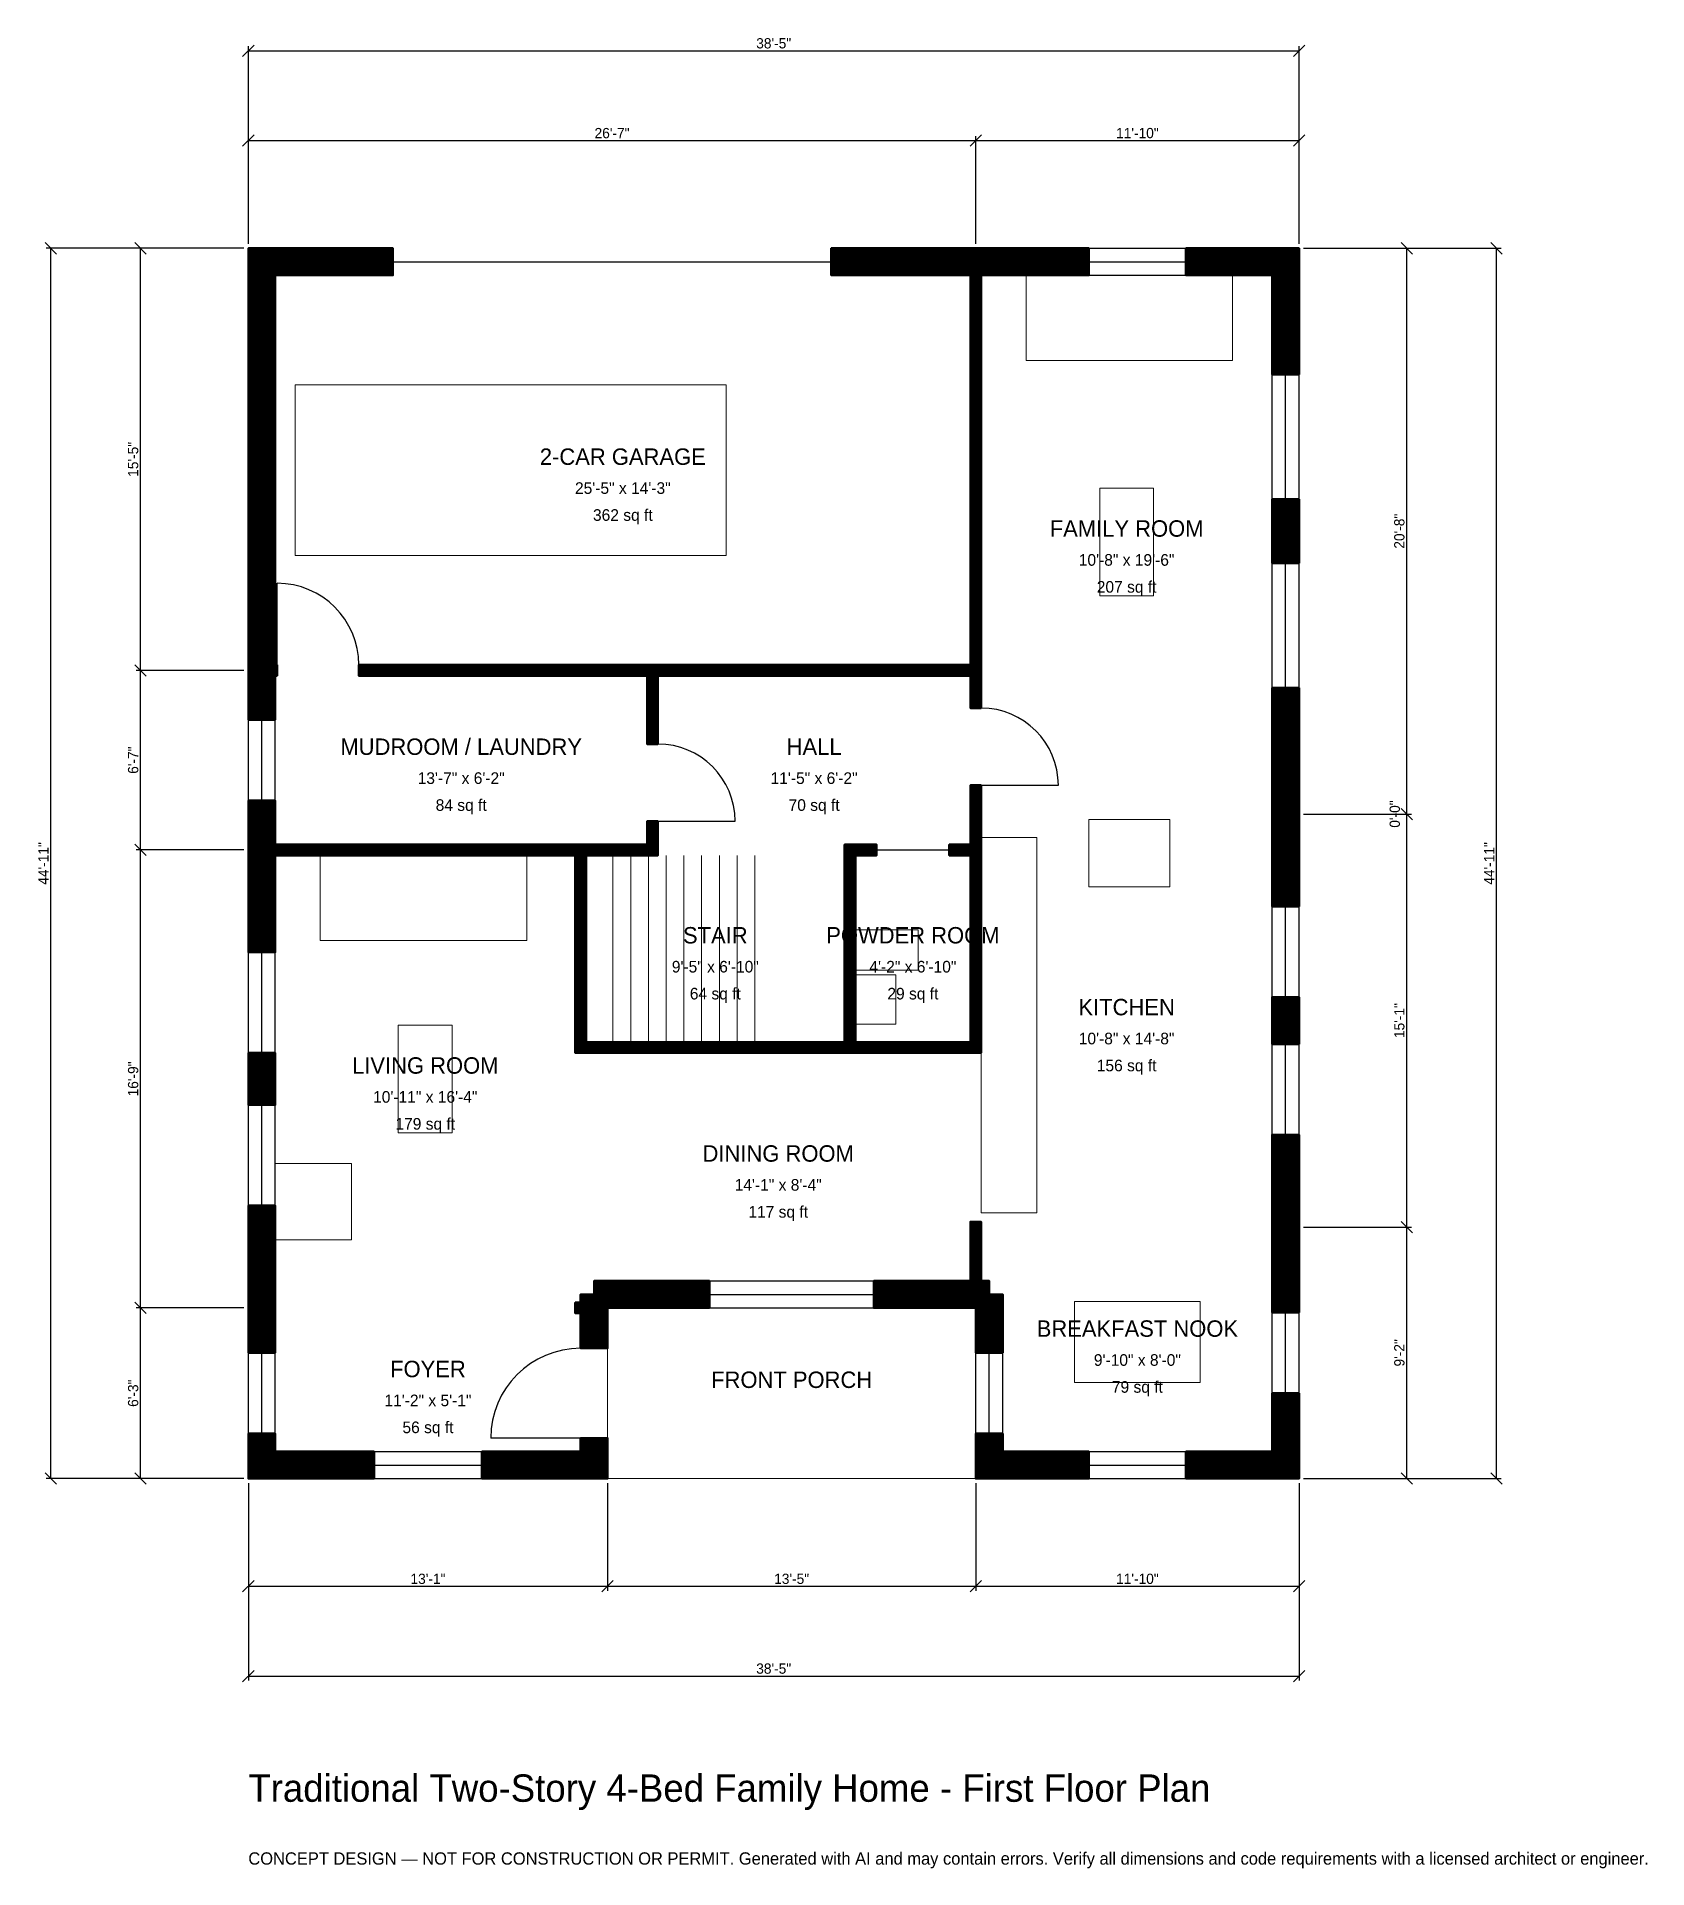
# Model space of a CAD drawing. Header units: inches. Extents: x -93 to 613, y -171 to 632.
import ezdxf
from ezdxf.enums import TextEntityAlignment as Align

# ---------------------------------------------------------------- set-up
doc = ezdxf.new("R2010")
doc.units = ezdxf.units.IN
doc.header["$MEASUREMENT"] = 0
doc.linetypes.add('DASHED', pattern=[0.6, 0.5, -0.1])
for name, color, linetype, lineweight in [('A-ANNO-DIMS', 1, 'Continuous', 13), ('A-ANNO-TEXT', 7, 'Continuous', 18), ('A-AREA-IDEN', 7, 'Continuous', 18), ('A-DOOR', 2, 'Continuous', 25), ('A-FLOR-FIXT', 9, 'Continuous', 13), ('A-FLOR-STRS', 3, 'Continuous', 18), ('A-FURN', 9, 'Continuous', 13), ('A-GLAZ', 4, 'Continuous', 25), ('A-SITE-PAVE', 8, 'Continuous', 13), ('A-WALL', 7, 'Continuous', 50), ('A-WALL-PATT', 8, 'Continuous', 13)]:
    doc.layers.add(name, color=color, linetype=linetype, lineweight=lineweight)
doc.dimstyles.new('PLAN', dxfattribs={"dimtxt": 4.5, "dimasz": 3, "dimexe": 2, "dimexo": 2, "dimgap": 1, "dimtad": 1, "dimdec": 0, "dimlunit": 4, "dimtsz": 2.5, "dimcen": 2.5, "dimclrd": 1, "dimclre": 1, "dimazin": 3, "dimtfac": 1, "dimtmove": 0, "dimatfit": 3})

msp = doc.modelspace()

# ---------------------------------------------------------------- hatches: boundary and pattern name
at = {"layer": 'A-WALL-PATT'}
h = msp.add_hatch(dxfattribs=at)
h.set_pattern_fill('ANSI31', color=8, scale=0.8)
h.paths.add_polyline_path([(102.3622, 0), (102.3622, 11.811), (145.6693, 11.811), (145.6693, 17.7165), (157.4803, 17.7165), (157.4803, 11.811), (157.4804, 11.811), (157.4804, 0), (157.4803, 0), (157.4803, 0), (157.4803, 0), (145.6693, 0), (145.6693, 0), (102.3622, 0)])
h.paths.add_polyline_path([(11.811, 0), (11.811, 0), (0, 0), (0, 0), (0, 0), (0, 11.811), (0, 11.811), (0, 19.685), (11.811, 19.685), (11.811, 11.811), (55.1181, 11.811), (55.1181, 0), (11.811, 0)])
h.paths.add_polyline_path([(0, 68.8976), (0, 80.7087), (0, 119.685), (11.811, 119.685), (11.811, 80.7087), (11.811, 68.8976), (11.811, 55.1181), (0, 55.1181), (0, 68.8976)])
h.paths.add_polyline_path([(0, 186.6142), (11.811, 186.6142), (11.811, 163.7795), (0, 163.7795), (0, 186.6142)])
h.paths.add_polyline_path([(0, 269.685), (0, 273.2283), (0, 273.2283), (0, 277.9528), (0, 277.9528), (0, 281.4961), (0, 297.2441), (11.811, 297.2441), (11.811, 281.4961), (11.811, 277.9528), (143.3071, 277.9528), (148.0315, 277.9528), (174.8031, 277.9528), (174.8031, 288.189), (179.5276, 288.189), (179.5276, 277.9528), (179.5276, 273.2283), (174.8031, 273.2283), (148.0315, 273.2283), (148.0315, 191.3386), (261.4173, 191.3386), (261.4173, 273.2283), (261.4173, 277.9528), (266.1417, 277.9528), (275.3937, 277.9528), (275.3937, 273.2283), (266.1417, 273.2283), (266.1417, 191.3386), (316.5354, 191.3386), (316.5354, 273.2283), (307.2835, 273.2283), (307.2835, 277.9528), (316.5354, 277.9528), (316.5354, 288.9764), (316.5354, 293.7008), (316.5354, 303.937), (321.2598, 303.937), (321.2598, 293.7008), (321.2598, 288.9764), (321.2598, 277.9528), (321.2598, 273.2283), (321.2598, 191.3386), (321.2598, 186.6142), (316.5354, 186.6142), (266.1417, 186.6142), (261.4173, 186.6142), (148.0315, 186.6142), (143.3071, 186.6142), (143.3071, 191.3386), (143.3071, 273.2283), (11.811, 273.2283), (11.811, 269.685), (11.811, 230.7087), (0, 230.7087), (0, 269.685)])
h.paths.add_polyline_path([(0, 348.4252), (0, 351.9685), (0, 351.9685), (0, 356.6929), (0, 356.6929), (0, 360.2362), (0, 527.5591), (0, 527.5591), (0, 539.3701), (0, 539.3701), (0, 539.3701), (11.811, 539.3701), (11.811, 539.3701), (63.3858, 539.3701), (63.3858, 527.5591), (11.811, 527.5591), (11.811, 360.2362), (11.811, 356.6929), (12.5984, 356.6929), (12.5984, 351.9685), (11.811, 351.9685), (11.811, 348.4252), (11.811, 332.6772), (0, 332.6772), (0, 348.4252)])
h.paths.add_polyline_path([(312.9921, 539.3701), (316.5354, 539.3701), (316.5354, 539.3701), (321.2598, 539.3701), (321.2598, 539.3701), (324.8031, 539.3701), (368.5039, 539.3701), (368.5039, 527.5591), (324.8031, 527.5591), (321.2598, 527.5591), (321.2598, 356.6929), (321.2598, 351.9685), (321.2598, 337.7953), (316.5354, 337.7953), (316.5354, 351.9685), (179.5276, 351.9685), (179.5276, 322.0472), (174.8031, 322.0472), (174.8031, 351.9685), (48.4252, 351.9685), (48.4252, 356.6929), (174.8031, 356.6929), (179.5276, 356.6929), (316.5354, 356.6929), (316.5354, 527.5591), (312.9921, 527.5591), (255.5118, 527.5591), (255.5118, 539.3701), (312.9921, 539.3701)])
h.paths.add_polyline_path([(448.8189, 539.3701), (448.8189, 539.3701), (460.6299, 539.3701), (460.6299, 539.3701), (460.63, 539.3701), (460.63, 527.5591), (460.6299, 527.5591), (460.6299, 484.0551), (448.8189, 484.0551), (448.8189, 527.5591), (411.0236, 527.5591), (411.0236, 539.3701), (448.8189, 539.3701)])
h.paths.add_polyline_path([(460.6299, 401.378), (448.8189, 401.378), (448.8189, 429.3307), (460.6299, 429.3307), (460.6299, 401.378)])
h.paths.add_polyline_path([(460.6299, 297.2441), (460.6299, 285.4331), (460.6299, 250.853), (448.8189, 250.853), (448.8189, 285.4331), (448.8189, 297.2441), (448.8189, 346.6535), (460.6299, 346.6535), (460.6299, 297.2441)])
h.paths.add_polyline_path([(460.6299, 190.4856), (448.8189, 190.4856), (448.8189, 211.0892), (460.6299, 211.0892), (460.6299, 190.4856)])
h.paths.add_polyline_path([(460.6299, 116.1417), (460.6299, 104.3307), (460.6299, 72.8346), (448.8189, 72.8346), (448.8189, 104.3307), (448.8189, 116.1417), (448.8189, 150.7218), (460.6299, 150.7218), (460.6299, 116.1417)])
h.paths.add_polyline_path([(460.6299, 11.811), (460.63, 11.811), (460.63, 0), (460.6299, 0), (460.6299, 0), (448.8189, 0), (448.8189, 0), (411.0236, 0), (411.0236, 11.811), (448.8189, 11.811), (448.8189, 37.4016), (460.6299, 37.4016), (460.6299, 11.811)])
h.paths.add_polyline_path([(330.7087, 0), (330.7087, 0), (318.8976, 0), (318.8976, 0), (318.8976, 0), (318.8976, 11.811), (318.8976, 11.811), (318.8976, 19.685), (330.7087, 19.685), (330.7087, 11.811), (368.5039, 11.811), (368.5039, 0), (330.7087, 0)])
h.paths.add_polyline_path([(318.8976, 72.4409), (318.8976, 72.4409), (318.8976, 74.8031), (316.5354, 74.8031), (316.5354, 74.8031), (274.2126, 74.8031), (274.2126, 86.6142), (316.5354, 86.6142), (316.5354, 112.5984), (321.2598, 112.5984), (321.2598, 86.6142), (324.8031, 86.6142), (324.8031, 80.7087), (330.7087, 80.7087), (330.7087, 55.1181), (318.8976, 55.1181), (318.8976, 72.4409)])
h.paths.add_polyline_path([(159.8425, 74.8031), (159.8425, 74.8031), (157.4804, 74.8031), (157.4804, 72.4409), (157.4803, 72.4409), (157.4803, 57.0866), (145.6693, 57.0866), (145.6693, 72.4409), (143.3071, 72.4409), (143.3071, 77.1654), (145.6693, 77.1654), (145.6693, 80.7087), (151.5748, 80.7087), (151.5748, 86.6142), (202.1654, 86.6142), (202.1654, 74.8031), (159.8425, 74.8031)])

# ---------------------------------------------------------------- linework, layer by layer
at = {"layer": 'A-DOOR', "linetype": 'DASHED'}
msp.add_line((63.3858, 533.4646), (255.5118, 533.4646), dxfattribs=at)
at = {"layer": 'A-DOOR'}
for p, q in [((12.5984, 356.6929), (12.5984, 392.5197)), ((321.2598, 303.937), (355.1181, 303.937)), ((179.5276, 288.189), (213.3858, 288.189)), ((275.3937, 275.5906), (307.2835, 275.5906)), ((145.6693, 17.7165), (106.2992, 17.7165))]:
    msp.add_line(p, q, dxfattribs=at)
for centre, radius, start, end in [((12.5984, 356.6929), 35.8268, 0, 90), ((321.2598, 303.937), 33.8583, 0, 90), ((179.5276, 288.189), 33.8583, 0, 90), ((145.6693, 17.7165), 39.3701, 90, 180)]:
    msp.add_arc(centre, radius, start, end, dxfattribs=at)
at = {"layer": 'A-FLOR-FIXT'}
for points in [[(321.2598, 116.5354), (345.6693, 116.5354), (345.6693, 281.1024), (321.2598, 281.1024)], [(266.1417, 222.8346), (293.7008, 222.8346), (293.7008, 240.5512), (266.1417, 240.5512)], [(266.1417, 199.2126), (283.8583, 199.2126), (283.8583, 220.8661), (266.1417, 220.8661)]]:
    msp.add_lwpolyline(points, close=True, dxfattribs=at)
at = {"layer": 'A-FLOR-STRS'}
for p, q in [((159.8425, 191.3386), (159.8425, 273.2283)), ((167.6181, 191.3386), (167.6181, 273.2283)), ((175.3937, 191.3386), (175.3937, 273.2283)), ((183.1693, 191.3386), (183.1693, 273.2283)), ((190.9449, 191.3386), (190.9449, 273.2283)), ((198.7205, 191.3386), (198.7205, 273.2283)), ((206.4961, 191.3386), (206.4961, 273.2283)), ((214.2717, 191.3386), (214.2717, 273.2283)), ((222.0472, 191.3386), (222.0472, 273.2283))]:
    msp.add_line(p, q, dxfattribs=at)
at = {"layer": 'A-FURN'}
for points in [[(340.9449, 490.1575), (431.4961, 490.1575), (431.4961, 527.5591), (340.9449, 527.5591)], [(20.4724, 404.7244), (209.4488, 404.7244), (209.4488, 479.5276), (20.4724, 479.5276)], [(373.2283, 387.0079), (396.8504, 387.0079), (396.8504, 434.252), (373.2283, 434.252)], [(368.5039, 259.4488), (403.937, 259.4488), (403.937, 288.9764), (368.5039, 288.9764)], [(31.4961, 235.8268), (122.0472, 235.8268), (122.0472, 273.2283), (31.4961, 273.2283)], [(65.748, 151.5748), (89.3701, 151.5748), (89.3701, 198.8189), (65.748, 198.8189)], [(11.811, 104.7244), (45.2756, 104.7244), (45.2756, 138.189), (11.811, 138.189)], [(362.2047, 42.126), (417.3228, 42.126), (417.3228, 77.5591), (362.2047, 77.5591)]]:
    msp.add_lwpolyline(points, close=True, dxfattribs=at)
at = {"layer": 'A-GLAZ'}
for p, q in [((368.5039, 539.3701), (411.0236, 539.3701)), ((368.5039, 533.4646), (411.0236, 533.4646)), ((368.5039, 527.5591), (411.0236, 527.5591)), ((448.8189, 429.3307), (448.8189, 484.0551)), ((454.7244, 429.3307), (454.7244, 484.0551)), ((460.6299, 429.3307), (460.6299, 484.0551)), ((448.8189, 346.6535), (448.8189, 401.378)), ((454.7244, 346.6535), (454.7244, 401.378)), ((460.6299, 346.6535), (460.6299, 401.378)), ((0, 297.2441), (0, 332.6772)), ((5.9055, 297.2441), (5.9055, 332.6772)), ((11.811, 297.2441), (11.811, 332.6772)), ((448.8189, 211.0892), (448.8189, 250.853)), ((454.7244, 211.0892), (454.7244, 250.853)), ((460.6299, 211.0892), (460.6299, 250.853)), ((0, 186.6142), (0, 230.7087)), ((5.9055, 186.6142), (5.9055, 230.7087)), ((11.811, 186.6142), (11.811, 230.7087)), ((448.8189, 150.7218), (448.8189, 190.4856)), ((454.7244, 150.7218), (454.7244, 190.4856)), ((460.6299, 150.7218), (460.6299, 190.4856)), ((0, 119.685), (0, 163.7795)), ((5.9055, 119.685), (5.9055, 163.7795)), ((11.811, 119.685), (11.811, 163.7795)), ((202.1654, 86.6142), (274.2126, 86.6142)), ((202.1654, 80.7087), (274.2126, 80.7087)), ((202.1654, 74.8031), (274.2126, 74.8031)), ((448.8189, 37.4016), (448.8189, 72.8346)), ((454.7244, 37.4016), (454.7244, 72.8346)), ((460.6299, 37.4016), (460.6299, 72.8346)), ((0, 19.685), (0, 55.1181)), ((5.9055, 19.685), (5.9055, 55.1181)), ((11.811, 19.685), (11.811, 55.1181)), ((318.8976, 19.685), (318.8976, 55.1181)), ((324.8031, 19.685), (324.8031, 55.1181)), ((330.7087, 19.685), (330.7087, 55.1181)), ((55.1181, 11.811), (102.3622, 11.811)), ((368.5039, 11.811), (411.0236, 11.811)), ((55.1181, 5.9055), (102.3622, 5.9055)), ((55.1181, 0), (102.3622, 0)), ((368.5039, 5.9055), (411.0236, 5.9055)), ((368.5039, 0), (411.0236, 0))]:
    msp.add_line(p, q, dxfattribs=at)
at = {"layer": 'A-SITE-PAVE', "linetype": 'DASHED'}
msp.add_lwpolyline([(157.4803, 0), (318.8976, 0), (318.8976, 74.8031), (157.4803, 74.8031)], close=True, dxfattribs=at)
at = {"layer": 'A-WALL'}
for points in [[(0, 348.4252), (0, 351.9685), (0, 351.9685), (0, 356.6929), (0, 356.6929), (0, 360.2362), (0, 527.5591), (0, 527.5591), (0, 539.3701), (0, 539.3701), (0, 539.3701), (11.811, 539.3701), (11.811, 539.3701), (63.3858, 539.3701), (63.3858, 527.5591), (11.811, 527.5591), (11.811, 360.2362), (11.811, 356.6929), (12.5984, 356.6929), (12.5984, 351.9685), (11.811, 351.9685), (11.811, 348.4252), (11.811, 332.6772), (0, 332.6772), (0, 348.4252)], [(312.9921, 539.3701), (316.5354, 539.3701), (316.5354, 539.3701), (321.2598, 539.3701), (321.2598, 539.3701), (324.8031, 539.3701), (368.5039, 539.3701), (368.5039, 527.5591), (324.8031, 527.5591), (321.2598, 527.5591), (321.2598, 356.6929), (321.2598, 351.9685), (321.2598, 337.7953), (316.5354, 337.7953), (316.5354, 351.9685), (179.5276, 351.9685), (179.5276, 322.0472), (174.8031, 322.0472), (174.8031, 351.9685), (48.4252, 351.9685), (48.4252, 356.6929), (174.8031, 356.6929), (179.5276, 356.6929), (316.5354, 356.6929), (316.5354, 527.5591), (312.9921, 527.5591), (255.5118, 527.5591), (255.5118, 539.3701), (312.9921, 539.3701)], [(448.8189, 539.3701), (448.8189, 539.3701), (460.6299, 539.3701), (460.6299, 539.3701), (460.63, 539.3701), (460.63, 527.5591), (460.6299, 527.5591), (460.6299, 484.0551), (448.8189, 484.0551), (448.8189, 527.5591), (411.0236, 527.5591), (411.0236, 539.3701), (448.8189, 539.3701)], [(460.6299, 401.378), (448.8189, 401.378), (448.8189, 429.3307), (460.6299, 429.3307), (460.6299, 401.378)], [(460.6299, 297.2441), (460.6299, 285.4331), (460.6299, 250.853), (448.8189, 250.853), (448.8189, 285.4331), (448.8189, 297.2441), (448.8189, 346.6535), (460.6299, 346.6535), (460.6299, 297.2441)], [(0, 269.685), (0, 273.2283), (0, 273.2283), (0, 277.9528), (0, 277.9528), (0, 281.4961), (0, 297.2441), (11.811, 297.2441), (11.811, 281.4961), (11.811, 277.9528), (143.3071, 277.9528), (148.0315, 277.9528), (174.8031, 277.9528), (174.8031, 288.189), (179.5276, 288.189), (179.5276, 277.9528), (179.5276, 273.2283), (174.8031, 273.2283), (148.0315, 273.2283), (148.0315, 191.3386), (261.4173, 191.3386), (261.4173, 273.2283), (261.4173, 277.9528), (266.1417, 277.9528), (275.3937, 277.9528), (275.3937, 273.2283), (266.1417, 273.2283), (266.1417, 191.3386), (316.5354, 191.3386), (316.5354, 273.2283), (307.2835, 273.2283), (307.2835, 277.9528), (316.5354, 277.9528), (316.5354, 288.9764), (316.5354, 293.7008), (316.5354, 303.937), (321.2598, 303.937), (321.2598, 293.7008), (321.2598, 288.9764), (321.2598, 277.9528), (321.2598, 273.2283), (321.2598, 191.3386), (321.2598, 186.6142), (316.5354, 186.6142), (266.1417, 186.6142), (261.4173, 186.6142), (148.0315, 186.6142), (143.3071, 186.6142), (143.3071, 191.3386), (143.3071, 273.2283), (11.811, 273.2283), (11.811, 269.685), (11.811, 230.7087), (0, 230.7087), (0, 269.685)], [(460.6299, 190.4856), (448.8189, 190.4856), (448.8189, 211.0892), (460.6299, 211.0892), (460.6299, 190.4856)], [(0, 186.6142), (11.811, 186.6142), (11.811, 163.7795), (0, 163.7795), (0, 186.6142)], [(460.6299, 116.1417), (460.6299, 104.3307), (460.6299, 72.8346), (448.8189, 72.8346), (448.8189, 104.3307), (448.8189, 116.1417), (448.8189, 150.7218), (460.6299, 150.7218), (460.6299, 116.1417)], [(0, 68.8976), (0, 80.7087), (0, 119.685), (11.811, 119.685), (11.811, 80.7087), (11.811, 68.8976), (11.811, 55.1181), (0, 55.1181), (0, 68.8976)], [(318.8976, 72.4409), (318.8976, 72.4409), (318.8976, 74.8031), (316.5354, 74.8031), (316.5354, 74.8031), (274.2126, 74.8031), (274.2126, 86.6142), (316.5354, 86.6142), (316.5354, 112.5984), (321.2598, 112.5984), (321.2598, 86.6142), (324.8031, 86.6142), (324.8031, 80.7087), (330.7087, 80.7087), (330.7087, 55.1181), (318.8976, 55.1181), (318.8976, 72.4409)], [(159.8425, 74.8031), (159.8425, 74.8031), (157.4804, 74.8031), (157.4804, 72.4409), (157.4803, 72.4409), (157.4803, 57.0866), (145.6693, 57.0866), (145.6693, 72.4409), (143.3071, 72.4409), (143.3071, 77.1654), (145.6693, 77.1654), (145.6693, 80.7087), (151.5748, 80.7087), (151.5748, 86.6142), (202.1654, 86.6142), (202.1654, 74.8031), (159.8425, 74.8031)], [(460.6299, 11.811), (460.63, 11.811), (460.63, 0), (460.6299, 0), (460.6299, 0), (448.8189, 0), (448.8189, 0), (411.0236, 0), (411.0236, 11.811), (448.8189, 11.811), (448.8189, 37.4016), (460.6299, 37.4016), (460.6299, 11.811)], [(11.811, 0), (11.811, 0), (0, 0), (0, 0), (0, 0), (0, 11.811), (0, 11.811), (0, 19.685), (11.811, 19.685), (11.811, 11.811), (55.1181, 11.811), (55.1181, 0), (11.811, 0)], [(102.3622, 0), (102.3622, 11.811), (145.6693, 11.811), (145.6693, 17.7165), (157.4803, 17.7165), (157.4803, 11.811), (157.4804, 11.811), (157.4804, 0), (157.4803, 0), (157.4803, 0), (157.4803, 0), (145.6693, 0), (145.6693, 0), (102.3622, 0)], [(330.7087, 0), (330.7087, 0), (318.8976, 0), (318.8976, 0), (318.8976, 0), (318.8976, 11.811), (318.8976, 11.811), (318.8976, 19.685), (330.7087, 19.685), (330.7087, 11.811), (368.5039, 11.811), (368.5039, 0), (330.7087, 0)]]:
    msp.add_lwpolyline(points, close=True, dxfattribs=at)

# ---------------------------------------------------------------- texts
at = {"layer": 'A-ANNO-TEXT'}
for s, height, p in [('Traditional Two-Story 4-Bed Family Home - First Floor Plan', 12, (0, -141.7323)), ('CONCEPT DESIGN — NOT FOR CONSTRUCTION OR PERMIT. Generated with AI and may contain errors. Verify all dimensions and code requirements with a licensed architect or engineer.', 5.4, (0, -169.2913))]:
    msp.add_text(s, height=height, dxfattribs=at).set_placement(p)
at = {"layer": 'A-AREA-IDEN'}
for s, height, p in [('2-CAR GARAGE', 7.2, (164.1732, 448.0315)), ('25\'-5" x 14\'-3"', 5.1, (164.1732, 434.252)), ('362 sq ft', 5.1, (164.1732, 422.4409)), ('FAMILY ROOM', 7.2, (385.0394, 416.5354)), ('10\'-8" x 19\'-6"', 5.1, (385.0394, 402.7559)), ('207 sq ft', 5.1, (385.0394, 390.9449)), ('MUDROOM / LAUNDRY', 7.2, (93.3071, 320.8661)), ('HALL', 7.2, (248.0315, 320.8661)), ('13\'-7" x 6\'-2"', 5.1, (93.3071, 307.0866)), ('11\'-5" x 6\'-2"', 5.1, (248.0315, 307.0866)), ('84 sq ft', 5.1, (93.3071, 295.2756)), ('70 sq ft', 5.1, (248.0315, 295.2756)), ('STAIR', 7.2, (204.7244, 238.189)), ('POWDER ROOM', 7.2, (291.3386, 238.189)), ('9\'-5" x 6\'-10"', 5.1, (204.7244, 224.4094)), ('4\'-2" x 6\'-10"', 5.1, (291.3386, 224.4094)), ('64 sq ft', 5.1, (204.7244, 212.5984)), ('29 sq ft', 5.1, (291.3386, 212.5984)), ('KITCHEN', 7.2, (385.0394, 206.6929)), ('10\'-8" x 14\'-8"', 5.1, (385.0394, 192.9134)), ('LIVING ROOM', 7.2, (77.5591, 181.1024)), ('156 sq ft', 5.1, (385.0394, 181.1024)), ('10\'-11" x 16\'-4"', 5.1, (77.5591, 167.3228)), ('179 sq ft', 5.1, (77.5591, 155.5118)), ('DINING ROOM', 7.2, (232.2835, 142.5197)), ('14\'-1" x 8\'-4"', 5.1, (232.2835, 128.7402)), ('117 sq ft', 5.1, (232.2835, 116.9291)), ('BREAKFAST NOOK', 7.2, (389.7638, 65.748)), ('FOYER', 7.2, (78.7402, 48.0315)), ('9\'-10" x 8\'-0"', 5.1, (389.7638, 51.9685)), ('FRONT PORCH', 7.2, (238.189, 43.3071)), ('79 sq ft', 5.1, (389.7638, 40.1575)), ('11\'-2" x 5\'-1"', 5.1, (78.7402, 34.252)), ('56 sq ft', 5.1, (78.7402, 22.4409))]:
    msp.add_text(s, height=height, dxfattribs=at).set_placement(p, align=Align.MIDDLE_CENTER)

# ---------------------------------------------------------------- dimensions: what is measured, and where the dimension line sits
at = {"layer": 'A-ANNO-DIMS'}
for base, p1, p2, text in [((0, 625.9843), (0, 539.3701), (460.6299, 539.3701), '38\'-5"'), ((0, 586.6142), (0, 539.3701), (318.8976, 539.3701), '26\'-7"'), ((318.8976, 586.6142), (318.8976, 539.3701), (460.6299, 539.3701), '11\'-10"'), ((0, -47.2441), (0, 0), (157.4803, 0), '13\'-1"'), ((0, -86.6142), (0, 0), (460.6299, 0), '38\'-5"'), ((157.4803, -47.2441), (157.4803, 0), (318.8976, 0), '13\'-5"'), ((318.8976, -47.2441), (318.8976, 0), (460.6299, 0), '11\'-10"')]:
    msp.add_linear_dim(base=base, p1=p1, p2=p2, text=text, dimstyle='PLAN', dxfattribs=at).render()
for base, p1, p2, text in [((-86.6142, 0), (0, 0), (0, 539.3701), '44\'-11"'), ((-47.2441, 354.3307), (0, 354.3307), (0, 539.3701), '15\'-5"'), ((507.874, 291.3386), (460.6299, 291.3386), (460.6299, 539.3701), '20\'-8"'), ((547.2441, 0), (460.6299, 0), (460.6299, 539.3701), '44\'-11"'), ((-47.2441, 275.5906), (0, 275.5906), (0, 354.3307), '6\'-7"'), ((507.874, 291.3386), (460.6299, 291.3386), (460.6299, 291.3386), '0\'-0"'), ((507.874, 110.2362), (460.6299, 110.2362), (460.6299, 291.3386), '15\'-1"'), ((-47.2441, 74.8031), (0, 74.8031), (0, 275.5906), '16\'-9"'), ((507.874, 0), (460.6299, 0), (460.6299, 110.2362), '9\'-2"'), ((-47.2441, 0), (0, 0), (0, 74.8031), '6\'-3"')]:
    msp.add_linear_dim(base=base, p1=p1, p2=p2, angle=90, text=text, dimstyle='PLAN', dxfattribs=at).render()

doc.saveas('drawing.dxf')
